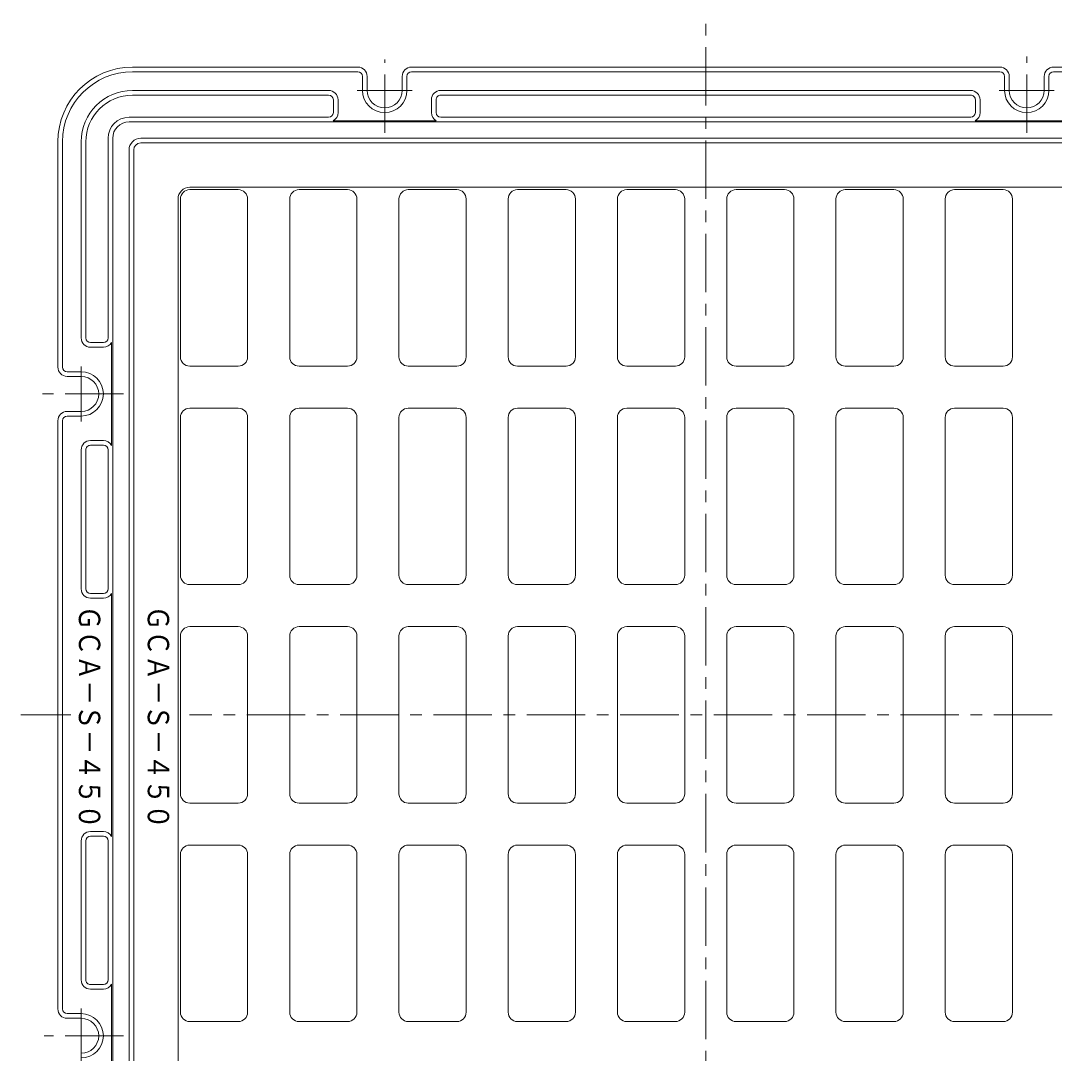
# Model space of a CAD drawing. Units: millimetres, scale not verified. Extents: x -760 to 885, y -678 to 526.
# Drawn here: x -760 to -317.3, y 25.2 to 467.6 of the extents above; entities that cross this region are included whole.
import ezdxf
from ezdxf.enums import TextEntityAlignment as Align

# ---------------------------------------------------------------- set-up
doc = ezdxf.new("R2010")
doc.units = ezdxf.units.MM
doc.header["$LTSCALE"] = 5
doc.linetypes.add('CHAIN1', pattern=[8, 5, -1, 1, -1])
doc.layers.add('0-0', color=3, linetype='Continuous', lineweight=9)
doc.layers.add('0-1', color=2, linetype='Continuous', lineweight=9)
doc.styles.add('ＭＳ ゴシック', font='')
doc.styles.get('ＭＳ ゴシック').set_extended_font_data('MS Gothic')

msp = doc.modelspace()

# ---------------------------------------------------------------- linework, layer by layer
at = {"layer": '0-0'}
for p, q in [((-711.581, 412.203), (-711.581, -71.797)), ((-224.581, 415.203), (-708.581, 415.203)), ((-245.581, 396.203), (-687.581, 396.203)), ((-687.581, 395.203), (-666.781, 395.203)), ((-640.781, 395.203), (-619.981, 395.203)), ((-593.981, 395.203), (-573.181, 395.203)), ((-547.181, 395.203), (-526.381, 395.203)), ((-500.381, 395.203), (-479.581, 395.203)), ((-432.781, 395.203), (-453.581, 395.203)), ((-385.981, 395.203), (-406.781, 395.203)), ((-339.181, 395.203), (-359.981, 395.203)), ((-692.581, 391.203), (-692.581, -50.797)), ((-691.581, 391.203), (-691.581, 323.603)), ((-662.781, 391.203), (-662.781, 323.603)), ((-644.781, 391.203), (-644.781, 323.603)), ((-615.981, 391.203), (-615.981, 323.603)), ((-597.981, 391.203), (-597.981, 323.603)), ((-569.181, 391.203), (-569.181, 323.603)), ((-551.181, 391.203), (-551.181, 323.603)), ((-522.381, 391.203), (-522.381, 323.603)), ((-504.381, 391.203), (-504.381, 323.603)), ((-475.581, 391.203), (-475.581, 323.603)), ((-457.581, 391.203), (-457.581, 323.603)), ((-428.781, 391.203), (-428.781, 323.603)), ((-410.781, 391.203), (-410.781, 323.603)), ((-381.981, 391.203), (-381.981, 323.603)), ((-363.981, 391.203), (-363.981, 323.603)), ((-335.181, 391.203), (-335.181, 323.603)), ((-687.581, 319.603), (-666.781, 319.603)), ((-640.781, 319.603), (-619.981, 319.603)), ((-593.981, 319.603), (-573.181, 319.603)), ((-547.181, 319.603), (-526.381, 319.603)), ((-500.381, 319.603), (-479.581, 319.603)), ((-432.781, 319.603), (-453.581, 319.603)), ((-385.981, 319.603), (-406.781, 319.603)), ((-339.181, 319.603), (-359.981, 319.603)), ((-687.581, 301.603), (-666.781, 301.603)), ((-640.781, 301.603), (-619.981, 301.603)), ((-593.981, 301.603), (-573.181, 301.603)), ((-547.181, 301.603), (-526.381, 301.603)), ((-500.381, 301.603), (-479.581, 301.603)), ((-432.781, 301.603), (-453.581, 301.603)), ((-385.981, 301.603), (-406.781, 301.603)), ((-339.181, 301.603), (-359.981, 301.603)), ((-691.581, 297.603), (-691.581, 230.003)), ((-662.781, 297.603), (-662.781, 230.003)), ((-644.781, 297.603), (-644.781, 230.003)), ((-615.981, 297.603), (-615.981, 230.003)), ((-597.981, 297.603), (-597.981, 230.003)), ((-569.181, 297.603), (-569.181, 230.003)), ((-551.181, 297.603), (-551.181, 230.003)), ((-522.381, 297.603), (-522.381, 230.003)), ((-504.381, 297.603), (-504.381, 230.003)), ((-475.581, 297.603), (-475.581, 230.003)), ((-457.581, 297.603), (-457.581, 230.003)), ((-428.781, 297.603), (-428.781, 230.003)), ((-410.781, 297.603), (-410.781, 230.003)), ((-381.981, 297.603), (-381.981, 230.003)), ((-363.981, 297.603), (-363.981, 230.003)), ((-335.181, 297.603), (-335.181, 230.003)), ((-687.581, 226.003), (-666.781, 226.003)), ((-640.781, 226.003), (-619.981, 226.003)), ((-593.981, 226.003), (-573.181, 226.003)), ((-547.181, 226.003), (-526.381, 226.003)), ((-500.381, 226.003), (-479.581, 226.003)), ((-432.781, 226.003), (-453.581, 226.003)), ((-385.981, 226.003), (-406.781, 226.003)), ((-339.181, 226.003), (-359.981, 226.003)), ((-691.581, 204.003), (-691.581, 136.403)), ((-687.581, 208.003), (-666.781, 208.003)), ((-662.781, 204.003), (-662.781, 136.403)), ((-644.781, 204.003), (-644.781, 136.403)), ((-640.781, 208.003), (-619.981, 208.003)), ((-615.981, 204.003), (-615.981, 136.403)), ((-597.981, 204.003), (-597.981, 136.403)), ((-593.981, 208.003), (-573.181, 208.003)), ((-569.181, 204.003), (-569.181, 136.403)), ((-551.181, 204.003), (-551.181, 136.403)), ((-547.181, 208.003), (-526.381, 208.003)), ((-522.381, 204.003), (-522.381, 136.403)), ((-504.381, 204.003), (-504.381, 136.403)), ((-500.381, 208.003), (-479.581, 208.003)), ((-475.581, 204.003), (-475.581, 136.403)), ((-457.581, 204.003), (-457.581, 136.403)), ((-432.781, 208.003), (-453.581, 208.003)), ((-428.781, 204.003), (-428.781, 136.403)), ((-410.781, 204.003), (-410.781, 136.403)), ((-385.981, 208.003), (-406.781, 208.003)), ((-381.981, 204.003), (-381.981, 136.403)), ((-363.981, 204.003), (-363.981, 136.403)), ((-339.181, 208.003), (-359.981, 208.003)), ((-335.181, 204.003), (-335.181, 136.403)), ((-687.581, 132.403), (-666.781, 132.403)), ((-640.781, 132.403), (-619.981, 132.403)), ((-593.981, 132.403), (-573.181, 132.403)), ((-547.181, 132.403), (-526.381, 132.403)), ((-500.381, 132.403), (-479.581, 132.403)), ((-432.781, 132.403), (-453.581, 132.403)), ((-385.981, 132.403), (-406.781, 132.403)), ((-339.181, 132.403), (-359.981, 132.403)), ((-687.581, 114.403), (-666.781, 114.403)), ((-640.781, 114.403), (-619.981, 114.403)), ((-593.981, 114.403), (-573.181, 114.403)), ((-547.181, 114.403), (-526.381, 114.403)), ((-500.381, 114.403), (-479.581, 114.403)), ((-432.781, 114.403), (-453.581, 114.403)), ((-385.981, 114.403), (-406.781, 114.403)), ((-339.181, 114.403), (-359.981, 114.403)), ((-691.581, 42.803), (-691.581, 110.403)), ((-662.781, 42.803), (-662.781, 110.403)), ((-644.781, 42.803), (-644.781, 110.403)), ((-615.981, 42.803), (-615.981, 110.403)), ((-597.981, 42.803), (-597.981, 110.403)), ((-569.181, 42.803), (-569.181, 110.403)), ((-551.181, 42.803), (-551.181, 110.403)), ((-522.381, 42.803), (-522.381, 110.403)), ((-504.381, 42.803), (-504.381, 110.403)), ((-475.581, 42.803), (-475.581, 110.403)), ((-457.581, 42.803), (-457.581, 110.403)), ((-428.781, 42.803), (-428.781, 110.403)), ((-410.781, 42.803), (-410.781, 110.403)), ((-381.981, 42.803), (-381.981, 110.403)), ((-363.981, 42.803), (-363.981, 110.403)), ((-335.181, 42.803), (-335.181, 110.403)), ((-687.581, 38.803), (-666.781, 38.803)), ((-640.781, 38.803), (-619.981, 38.803)), ((-593.981, 38.803), (-573.181, 38.803)), ((-547.181, 38.803), (-526.381, 38.803)), ((-500.381, 38.803), (-479.581, 38.803)), ((-432.781, 38.803), (-453.581, 38.803)), ((-385.981, 38.803), (-406.781, 38.803)), ((-339.181, 38.803), (-359.981, 38.803))]:
    msp.add_line(p, q, dxfattribs=at)
for centre, radius, start, end in [((-708.581, 412.203), 3, 90, 180), ((-687.581, 391.203), 5, 90, 180), ((-687.581, 391.203), 4, 90, 180), ((-666.781, 391.203), 4, 0, 90), ((-640.781, 391.203), 4, 90, 180), ((-619.981, 391.203), 4, 0, 90), ((-593.981, 391.203), 4, 90, 180), ((-573.181, 391.203), 4, 0, 90), ((-547.181, 391.203), 4, 90, 180), ((-526.381, 391.203), 4, 0, 90), ((-500.381, 391.203), 4, 90, 180), ((-479.581, 391.203), 4, 0, 90), ((-453.581, 391.203), 4, 90, 180), ((-432.781, 391.203), 4, 0, 90), ((-406.781, 391.203), 4, 90, 180), ((-385.981, 391.203), 4, 0, 90), ((-359.981, 391.203), 4, 90, 180), ((-339.181, 391.203), 4, 0, 90), ((-687.581, 323.603), 4, 180, 270), ((-666.781, 323.603), 4, 270, 0), ((-640.781, 323.603), 4, 180, 270), ((-619.981, 323.603), 4, 270, 0), ((-593.981, 323.603), 4, 180, 270), ((-573.181, 323.603), 4, 270, 0), ((-547.181, 323.603), 4, 180, 270), ((-526.381, 323.603), 4, 270, 0), ((-500.381, 323.603), 4, 180, 270), ((-479.581, 323.603), 4, 270, 0), ((-453.581, 323.603), 4, 180, 270), ((-432.781, 323.603), 4, 270, 0), ((-406.781, 323.603), 4, 180, 270), ((-385.981, 323.603), 4, 270, 0), ((-359.981, 323.603), 4, 180, 270), ((-339.181, 323.603), 4, 270, 0), ((-687.581, 297.603), 4, 90, 180), ((-666.781, 297.603), 4, 0, 90), ((-640.781, 297.603), 4, 90, 180), ((-619.981, 297.603), 4, 0, 90), ((-593.981, 297.603), 4, 90, 180), ((-573.181, 297.603), 4, 0, 90), ((-547.181, 297.603), 4, 90, 180), ((-526.381, 297.603), 4, 0, 90), ((-500.381, 297.603), 4, 90, 180), ((-479.581, 297.603), 4, 0, 90), ((-453.581, 297.603), 4, 90, 180), ((-432.781, 297.603), 4, 0, 90), ((-406.781, 297.603), 4, 90, 180), ((-385.981, 297.603), 4, 0, 90), ((-359.981, 297.603), 4, 90, 180), ((-339.181, 297.603), 4, 0, 90), ((-687.581, 230.003), 4, 180, 270), ((-666.781, 230.003), 4, 270, 0), ((-640.781, 230.003), 4, 180, 270), ((-619.981, 230.003), 4, 270, 0), ((-593.981, 230.003), 4, 180, 270), ((-573.181, 230.003), 4, 270, 0), ((-547.181, 230.003), 4, 180, 270), ((-526.381, 230.003), 4, 270, 0), ((-500.381, 230.003), 4, 180, 270), ((-479.581, 230.003), 4, 270, 0), ((-453.581, 230.003), 4, 180, 270), ((-432.781, 230.003), 4, 270, 0), ((-406.781, 230.003), 4, 180, 270), ((-385.981, 230.003), 4, 270, 0), ((-359.981, 230.003), 4, 180, 270), ((-339.181, 230.003), 4, 270, 0), ((-687.581, 204.003), 4, 90, 180), ((-666.781, 204.003), 4, 0, 90), ((-640.781, 204.003), 4, 90, 180), ((-619.981, 204.003), 4, 0, 90), ((-593.981, 204.003), 4, 90, 180), ((-573.181, 204.003), 4, 0, 90), ((-547.181, 204.003), 4, 90, 180), ((-526.381, 204.003), 4, 0, 90), ((-500.381, 204.003), 4, 90, 180), ((-479.581, 204.003), 4, 0, 90), ((-453.581, 204.003), 4, 90, 180), ((-432.781, 204.003), 4, 0, 90), ((-406.781, 204.003), 4, 90, 180), ((-385.981, 204.003), 4, 0, 90), ((-359.981, 204.003), 4, 90, 180), ((-339.181, 204.003), 4, 0, 90), ((-687.581, 136.403), 4, 180, 270), ((-666.781, 136.403), 4, 270, 0), ((-640.781, 136.403), 4, 180, 270), ((-619.981, 136.403), 4, 270, 0), ((-593.981, 136.403), 4, 180, 270), ((-573.181, 136.403), 4, 270, 0), ((-547.181, 136.403), 4, 180, 270), ((-526.381, 136.403), 4, 270, 0), ((-500.381, 136.403), 4, 180, 270), ((-479.581, 136.403), 4, 270, 0), ((-453.581, 136.403), 4, 180, 270), ((-432.781, 136.403), 4, 270, 0), ((-406.781, 136.403), 4, 180, 270), ((-385.981, 136.403), 4, 270, 0), ((-359.981, 136.403), 4, 180, 270), ((-339.181, 136.403), 4, 270, 0), ((-687.581, 110.403), 4, 90, 180), ((-666.781, 110.403), 4, 0, 90), ((-640.781, 110.403), 4, 90, 180), ((-619.981, 110.403), 4, 0, 90), ((-593.981, 110.403), 4, 90, 180), ((-573.181, 110.403), 4, 0, 90), ((-547.181, 110.403), 4, 90, 180), ((-526.381, 110.403), 4, 0, 90), ((-500.381, 110.403), 4, 90, 180), ((-479.581, 110.403), 4, 0, 90), ((-453.581, 110.403), 4, 90, 180), ((-432.781, 110.403), 4, 0, 90), ((-406.781, 110.403), 4, 90, 180), ((-385.981, 110.403), 4, 0, 90), ((-359.981, 110.403), 4, 90, 180), ((-339.181, 110.403), 4, 0, 90), ((-687.581, 42.803), 4, 180, 270), ((-666.781, 42.803), 4, 270, 0), ((-640.781, 42.803), 4, 180, 270), ((-619.981, 42.803), 4, 270, 0), ((-593.981, 42.803), 4, 180, 270), ((-573.181, 42.803), 4, 270, 0), ((-547.181, 42.803), 4, 180, 270), ((-526.381, 42.803), 4, 270, 0), ((-500.381, 42.803), 4, 180, 270), ((-479.581, 42.803), 4, 270, 0), ((-453.581, 42.803), 4, 180, 270), ((-432.781, 42.803), 4, 270, 0), ((-406.781, 42.803), 4, 180, 270), ((-385.981, 42.803), 4, 270, 0), ((-359.981, 42.803), 4, 180, 270), ((-339.181, 42.803), 4, 270, 0)]:
    msp.add_arc(centre, radius, start, end, dxfattribs=at)
at = {"layer": '0-1', "linetype": 'CHAIN1'}
for p, q in [((-466.581, -128.694), (-466.581, 467.599)), ((-329.081, 419.553), (-329.081, 452.216)), ((-604.081, 419.553), (-604.081, 450.963)), ((-592.328, 437.703), (-615.823, 437.703)), ((-340.834, 437.703), (-317.339, 437.703)), ((-734.082, 295.95), (-734.082, 319.445)), ((-715.931, 307.703), (-750.61, 307.703)), ((-738.58, 170.203), (-760.002, 170.203)), ((-238.161, 170.203), (-687.652, 170.203)), ((-734.082, 44.456), (-734.082, 20.961)), ((-715.931, 32.703), (-750.007, 32.703))]:
    msp.add_line(p, q, dxfattribs=at)
at = {"layer": '0-1'}
for p, q in [((-615.581, 447.703), (-712.081, 447.703)), ((-340.581, 447.703), (-592.581, 447.703)), ((-317.581, 447.703), (-221.081, 447.703)), ((-615.581, 445.703), (-712.081, 445.703)), ((-613.581, 443.703), (-613.581, 437.703)), ((-611.581, 437.703), (-611.581, 443.703)), ((-596.581, 437.703), (-596.581, 443.703)), ((-594.581, 443.703), (-594.581, 437.703)), ((-340.581, 445.703), (-592.581, 445.703)), ((-338.581, 443.703), (-338.581, 437.703)), ((-336.581, 437.703), (-336.581, 443.703)), ((-321.581, 437.703), (-321.581, 443.703)), ((-319.581, 443.703), (-319.581, 437.703)), ((-317.581, 445.703), (-221.081, 445.703)), ((-628.081, 437.703), (-712.081, 437.703)), ((-712.081, 435.703), (-628.081, 435.703)), ((-613.581, 437.703), (-613.568, 437.703)), ((-613.581, 436.703), (-613.568, 436.703)), ((-353.081, 437.703), (-580.081, 437.703)), ((-580.081, 435.703), (-353.081, 435.703)), ((-319.581, 437.703), (-319.594, 437.703)), ((-319.581, 436.703), (-319.594, 436.703)), ((-626.081, 428.203), (-626.081, 433.703)), ((-624.081, 433.702), (-624.081, 428.203)), ((-584.081, 433.702), (-584.081, 428.203)), ((-582.081, 428.203), (-582.081, 433.702)), ((-351.081, 428.203), (-351.081, 433.702)), ((-349.081, 433.702), (-349.081, 428.203)), ((-628.081, 426.203), (-713.581, 426.203)), ((-353.081, 426.203), (-580.081, 426.203)), ((-713.581, 424.203), (-219.581, 424.203)), ((-626.145, 424.703), (-582.018, 424.703)), ((-307.018, 424.703), (-351.145, 424.703)), ((-722.581, 417.203), (-722.581, 331.703)), ((-720.581, -76.797), (-720.581, 417.203)), ((-224.581, 417.203), (-708.581, 417.203)), ((-744.081, 415.703), (-744.081, 319.203)), ((-742.081, 415.703), (-742.081, 319.203)), ((-734.081, 415.703), (-734.081, 331.703)), ((-732.081, 415.703), (-732.081, 331.703)), ((-713.581, -71.797), (-713.581, 412.203)), ((-724.581, 329.703), (-730.081, 329.703)), ((-730.081, 327.703), (-724.581, 327.703)), ((-721.081, 329.766), (-721.081, 285.639)), ((-740.081, 317.203), (-734.082, 317.203)), ((-734.082, 315.203), (-740.081, 315.203)), ((-734.081, 317.203), (-734.081, 317.19)), ((-733.082, 317.203), (-733.082, 317.19)), ((-734.082, 300.203), (-740.081, 300.203)), ((-740.081, 298.203), (-734.082, 298.203)), ((-744.081, 44.203), (-744.081, 296.203)), ((-742.081, 44.203), (-742.081, 296.203)), ((-734.081, 283.703), (-734.081, 224.203)), ((-732.081, 224.203), (-732.081, 283.703)), ((-730.081, 287.703), (-724.581, 287.703)), ((-724.581, 285.703), (-730.081, 285.703)), ((-722.581, 224.203), (-722.581, 283.703)), ((-724.581, 222.203), (-730.081, 222.203)), ((-721.081, 118.139), (-721.081, 222.266)), ((-730.081, 220.203), (-724.581, 220.203)), ((-730.081, 120.203), (-724.581, 120.203)), ((-734.081, 56.703), (-734.081, 116.203)), ((-732.081, 116.203), (-732.081, 56.703)), ((-724.581, 118.203), (-730.081, 118.203)), ((-722.581, 116.203), (-722.581, 56.703)), ((-724.581, 54.703), (-730.081, 54.703)), ((-721.081, 10.639), (-721.081, 54.766)), ((-730.081, 52.703), (-724.581, 52.703)), ((-740.081, 42.203), (-734.082, 42.203)), ((-734.082, 40.203), (-740.081, 40.203))]:
    msp.add_line(p, q, dxfattribs=at)
for centre, radius, start, end in [((-712.081, 415.703), 32, 90, 180), ((-615.581, 443.703), 4, 0, 90), ((-592.581, 443.703), 4, 90, 180), ((-340.581, 443.703), 4, 0, 90), ((-317.581, 443.703), 4, 90, 180), ((-712.081, 415.703), 30, 90, 180), ((-615.581, 443.703), 2, 0, 90), ((-592.581, 443.703), 2, 90, 180), ((-340.581, 443.703), 2, 0, 90), ((-317.581, 443.703), 2, 90, 180), ((-712.081, 415.703), 22, 90, 180), ((-712.081, 415.703), 20, 90, 180), ((-628.081, 433.703), 4, 0, 90), ((-628.081, 433.703), 2, 0, 90), ((-604.081, 437.703), 9.5, 179.99968, 359.99968), ((-604.081, 437.703), 7.5, 179.99986, 359.99966), ((-580.081, 433.702), 4, 90, 180), ((-580.081, 433.702), 2, 90, 180.00024), ((-353.081, 433.702), 4, 0, 90), ((-353.081, 433.702), 2, 359.99976, 90), ((-329.081, 437.703), 9.5, 180.00032, 0.00032), ((-329.081, 437.703), 7.5, 180.00034, 0.00014), ((-713.581, 417.203), 9, 90, 180), ((-628.081, 428.203), 2, 270, 0), ((-628.081, 428.203), 4, 298.95522, 0), ((-580.081, 428.203), 4, 180, 241.04478), ((-580.081, 428.203), 2, 180, 270), ((-353.081, 428.203), 2, 270, 0), ((-353.081, 428.203), 4, 298.95522, 0), ((-713.581, 417.203), 7, 90, 180), ((-708.581, 412.203), 5, 90, 180), ((-730.081, 331.703), 4, 180, 270), ((-730.081, 331.703), 2, 180, 270), ((-724.581, 331.703), 2, 270, 0), ((-724.581, 331.703), 4, 270, 331.04478), ((-740.081, 319.203), 4, 180, 270), ((-740.081, 319.203), 2, 180, 270), ((-734.082, 307.703), 9.5, 270.00011, 90.00011), ((-734.082, 307.703), 7.5, 270.00006, 89.99986), ((-740.081, 296.203), 4, 90, 180), ((-740.081, 296.203), 2, 90, 180), ((-730.081, 283.703), 4, 90, 180), ((-730.081, 283.703), 2, 89.99976, 180), ((-724.581, 283.703), 4, 28.95522, 90), ((-724.581, 283.703), 2, 0, 90), ((-730.081, 224.203), 4, 180, 270), ((-730.081, 224.203), 2, 180, 270), ((-724.581, 224.203), 2, 270, 0), ((-724.581, 224.203), 4, 270, 331.04478), ((-730.081, 116.203), 4, 90, 180), ((-724.581, 116.203), 4, 28.95522, 90), ((-730.081, 116.203), 2, 90, 180), ((-724.581, 116.203), 2, 0, 90), ((-730.081, 56.703), 4, 180, 270), ((-730.081, 56.703), 2, 180, 270.00024), ((-724.581, 56.703), 2, 270, 0), ((-724.581, 56.703), 4, 270, 331.04478), ((-740.081, 44.203), 4, 180, 270), ((-740.081, 44.203), 2, 180, 270), ((-734.082, 32.703), 9.5, 269.99989, 89.99989), ((-734.082, 32.703), 7.5, 270.00014, 89.99994)]:
    msp.add_arc(centre, radius, start, end, dxfattribs=at)

# ---------------------------------------------------------------- texts
at = {"layer": '0-0', "color": 6, "style": 'ＭＳ ゴシック', "width": 0.85}
msp.add_text('ＧＣＡ－Ｓ－４５０', height=9.164, rotation=270, dxfattribs=at).set_placement((-708.331, 216.953), align=Align.BOTTOM_LEFT)
at = {"layer": '0-1', "color": 6, "style": 'ＭＳ ゴシック', "width": 0.85}
msp.add_text('ＧＣＡ－Ｓ－４５０', height=9.164, rotation=270, dxfattribs=at).set_placement((-737.831, 216.953), align=Align.BOTTOM_LEFT)

doc.saveas('drawing.dxf')
